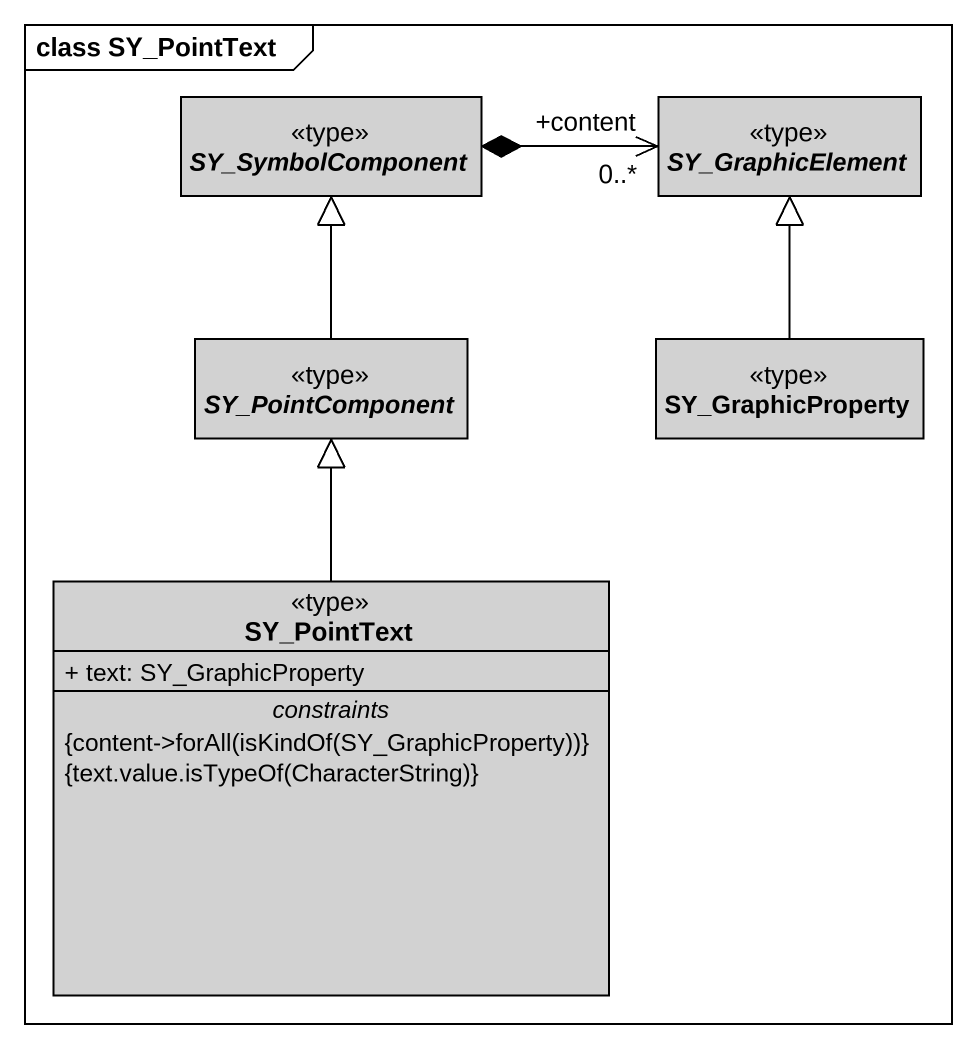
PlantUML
@startuml
mainframe class SY_PointText
hide circle
hide empty members
skinparam classAttributeIconSize 0
abstract class SY_SymbolComponent <<type>> #D2D2D2
abstract class SY_GraphicElement <<type>> #D2D2D2
abstract class SY_PointComponent <<type>> #D2D2D2
class SY_GraphicProperty <<type>> #D2D2D2
class SY_PointText <<type>> #D2D2D2 {
  + text: SY_GraphicProperty
  -- constraints --
  {field} {content->forAll(isKindOf(SY_GraphicProperty))}
  {field} {text.value.isTypeOf(CharacterString)}
}
SY_GraphicElement "+content\n0..*" <-left-* SY_SymbolComponent
SY_PointComponent -up-|> SY_SymbolComponent
SY_GraphicProperty -up-|> SY_GraphicElement
SY_PointText -up-|> SY_PointComponent
@enduml
